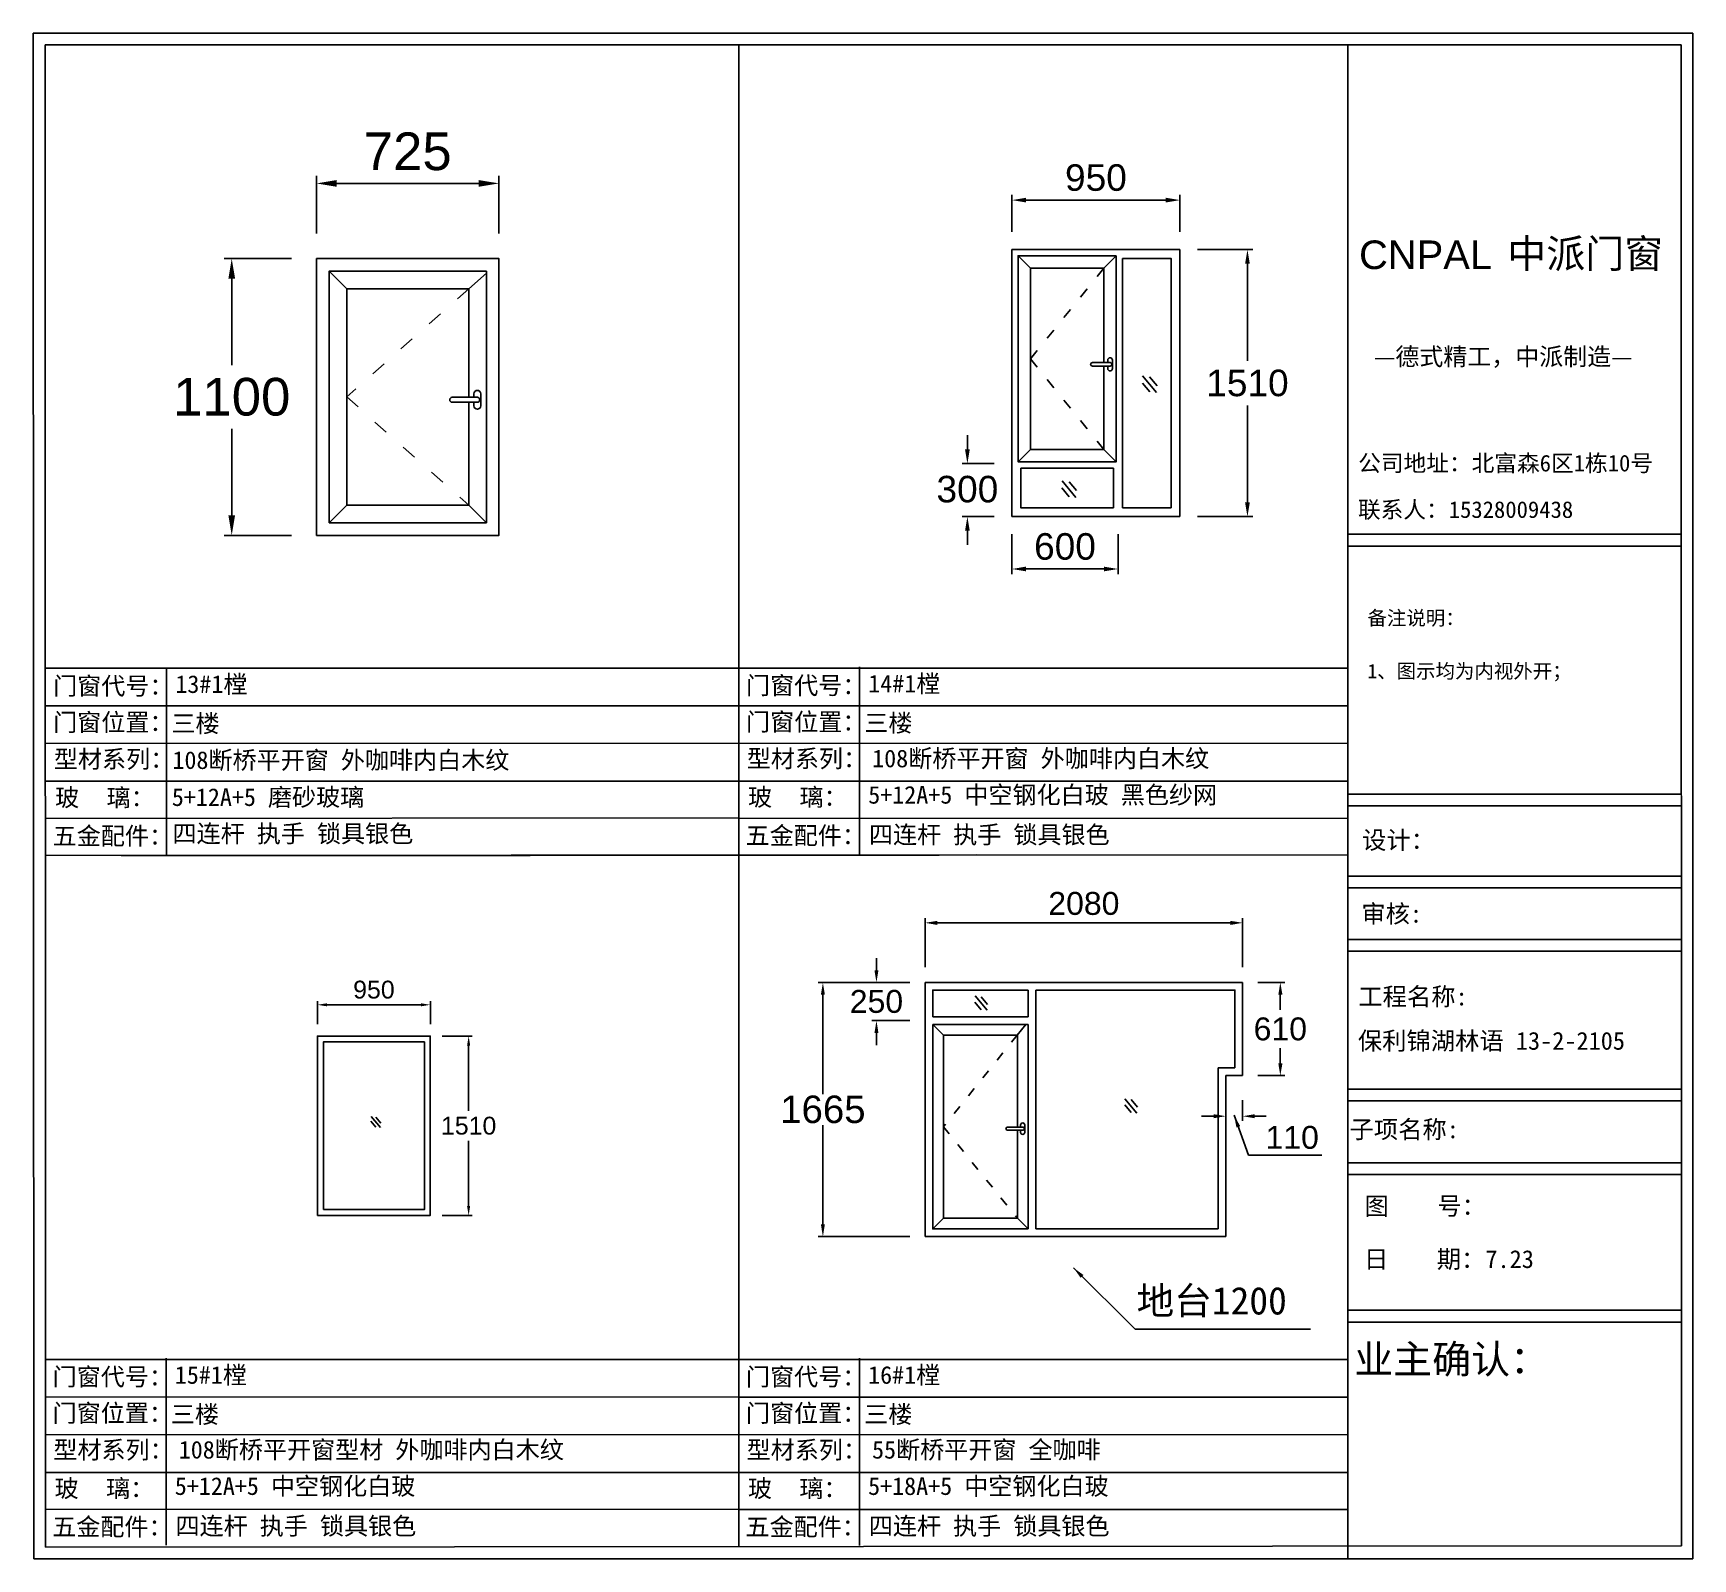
# Model space of a CAD drawing. Header units: inches. Extents: x -138455 to 599497, y -747149 to 13167.
# Drawn here: x 318153 to 332121, y -248856 to -236018 of the extents above; entities that cross this region are included whole.
import ezdxf

# ---------------------------------------------------------------- set-up
doc = ezdxf.new("R2010")
doc.units = ezdxf.units.IN
doc.header["$MEASUREMENT"] = 0
doc.header["$PDMODE"] = 35
doc.header["$PDSIZE"] = -3
doc.linetypes.add('ACAD_ISO03W100', pattern=[30, 12, -18])
doc.layers.add('0 @ 1', color=7, linetype='Continuous')
doc.styles.add('Annotative', font='arialbd.ttf')
doc.styles.add('MtXpl_', font='')
doc.styles.get("Standard").update_dxf_attribs({"font": 'arial.ttf'})
doc.styles.get('MtXpl_').set_extended_font_data('SimSun')
doc.dimstyles.get("Standard").update_dxf_attribs({"dimtxt": 80, "dimasz": 70, "dimexe": 40, "dimexo": 80, "dimgap": 0, "dimtad": 1, "dimtih": 1, "dimtoh": 1, "dimdec": 0, "dimzin": 0, "dimdsep": 46, "dimtxsty": 'Standard', "dimcen": 0.09, "dimadec": 0, "dimazin": 0, "dimtfac": 1, "dimtdec": 0, "dimtofl": 0, "dimtmove": 0, "dimatfit": 3, "dimfxl": 0, "dimtolj": 1, "dimtzin": 0, "dimarcsym": 0})

# ---------------------------------------------------------------- blocks, each defined once
blk = doc.blocks.new('*D1012')
at = {"color": 0, "lineweight": -2, "transparency": 16777216}
for p, q in [((320546, -244357), (320546, -244164)), ((320626, -244194), (321416, -244194)), ((321496, -244357), (321496, -244164))]:
    blk.add_line(p, q, dxfattribs=at)
at = {"color": 0, "transparency": 16777216}
for points in [[(320626, -244181), (320626, -244207), (320546, -244194)], [(321416, -244181), (321416, -244207), (321496, -244194)]]:
    blk.add_solid(points, dxfattribs=at)
at = {"layer": 'Defpoints', "color": 0, "transparency": 16777216}
for p in [(321496, -244194), (320546, -244457), (321496, -244457)]:
    blk.add_point(p, dxfattribs=at)
at = {"color": 0, "transparency": 16777216, "insert": (321021, -244067), "char_height": 150, "attachment_point": 5}
blk.add_mtext('\\A1;950', dxfattribs=at)
blk = doc.blocks.new('*D1013')
at = {"color": 0, "lineweight": -2, "transparency": 16777216}
for p, q in [((321596, -244457), (321848, -244457)), ((321818, -244537), (321818, -245085)), ((321818, -245887), (321818, -245338)), ((321596, -245967), (321848, -245967))]:
    blk.add_line(p, q, dxfattribs=at)
at = {"color": 0, "transparency": 16777216}
for points in [[(321805, -244537), (321831, -244537), (321818, -244457)], [(321805, -245887), (321831, -245887), (321818, -245967)]]:
    blk.add_solid(points, dxfattribs=at)
at = {"layer": 'Defpoints', "color": 0, "transparency": 16777216}
for p in [(321496, -244457), (321496, -245967), (321818, -245967)]:
    blk.add_point(p, dxfattribs=at)
at = {"color": 0, "transparency": 16777216, "insert": (321818, -245212), "char_height": 150, "attachment_point": 5}
blk.add_mtext('\\A1;1510', dxfattribs=at)
blk = doc.blocks.new('123as')
at = {"color": 0}
for p, q in [((90189, 51387), (90252, 51462)), ((90194, 51330), (90312, 51470)), ((90251, 51335), (90314, 51410))]:
    blk.add_line(p, q, dxfattribs=at)
blk = doc.blocks.new('*D1043')
at = {"color": 0, "lineweight": -2, "transparency": 16777216}
for p, q in [((325859, -237918), (325859, -237597)), ((325939, -237627), (327859, -237627)), ((327939, -237918), (327939, -237597))]:
    blk.add_line(p, q, dxfattribs=at)
at = {"color": 0, "transparency": 16777216}
for points in [[(325939, -237614), (325939, -237641), (325859, -237627)], [(327859, -237614), (327859, -237641), (327939, -237627)]]:
    blk.add_solid(points, dxfattribs=at)
at = {"layer": 'Defpoints', "color": 0, "transparency": 16777216}
for p in [(327939, -237627), (325859, -238018), (327939, -238018)]:
    blk.add_point(p, dxfattribs=at)
at = {"color": 0, "transparency": 16777216, "insert": (326899, -237501), "char_height": 150, "attachment_point": 5}
blk.add_mtext('\\A1;2080', dxfattribs=at)
blk = doc.blocks.new('*D1044')
at = {"color": 0, "lineweight": -2, "transparency": 16777216}
for p, q in [((325540, -237938), (325540, -237858)), ((325759, -238018), (325510, -238018)), ((325759, -238268), (325510, -238268)), ((325540, -238348), (325540, -238428))]:
    blk.add_line(p, q, dxfattribs=at)
at = {"color": 0, "transparency": 16777216}
for points in [[(325527, -237938), (325553, -237938), (325540, -238018)], [(325527, -238348), (325553, -238348), (325540, -238268)]]:
    blk.add_solid(points, dxfattribs=at)
at = {"layer": 'Defpoints', "color": 0, "transparency": 16777216}
for p in [(325540, -238018), (325859, -238018), (325859, -238268)]:
    blk.add_point(p, dxfattribs=at)
at = {"color": 0, "transparency": 16777216, "insert": (325540, -238143), "char_height": 150, "attachment_point": 5}
blk.add_mtext('\\A1;250', dxfattribs=at)
blk = doc.blocks.new('*D1009')
at = {"color": 0, "lineweight": -2, "transparency": 16777216}
for p, q in [((328039, -238018), (328216, -238018)), ((328186, -238098), (328186, -238196)), ((328186, -238548), (328186, -238449)), ((328039, -238628), (328216, -238628))]:
    blk.add_line(p, q, dxfattribs=at)
at = {"color": 0, "transparency": 16777216}
for points in [[(328173, -238098), (328200, -238098), (328186, -238018)], [(328173, -238548), (328200, -238548), (328186, -238628)]]:
    blk.add_solid(points, dxfattribs=at)
at = {"layer": 'Defpoints', "color": 0, "transparency": 16777216}
for p in [(327939, -238018), (327939, -238628), (328186, -238628)]:
    blk.add_point(p, dxfattribs=at)
at = {"color": 0, "transparency": 16777216, "insert": (328186, -238323), "char_height": 150, "attachment_point": 5}
blk.add_mtext('\\A1;610', dxfattribs=at)
blk = doc.blocks.new('dzcs')
blk.add_lwpolyline([(142182.2, -3327.8), (142182.2, -3341.8, 0.414214), (142195.7, -3355.3), (142195.7, -3355.3, 0.414214), (142209.2, -3341.8), (142209.2, -3293.8, 0.414214), (142195.7, -3280.3), (142195.7, -3280.3, 0.414214), (142182.2, -3293.8), (142182.2, -3307.8)], format="xyb")
blk.add_lwpolyline([(142095.7, -3327.8), (142195.7, -3327.8, 0.414214), (142205.7, -3317.8), (142205.7, -3317.8, 0.414214), (142195.7, -3307.8), (142095.7, -3307.8, 0.414214), (142085.7, -3317.8), (142085.7, -3317.8, 0.414214)], format="xyb", close=True)
blk = doc.blocks.new('*D1040')
at = {"color": 0, "lineweight": -2, "transparency": 16777216}
for p, q in [((325759, -238018), (325159, -238018)), ((325189, -238098), (325189, -238749)), ((325189, -239603), (325189, -238952)), ((325759, -239683), (325159, -239683))]:
    blk.add_line(p, q, dxfattribs=at)
at = {"color": 0, "transparency": 16777216}
for points in [[(325176, -238098), (325202, -238098), (325189, -238018)], [(325176, -239603), (325202, -239603), (325189, -239683)]]:
    blk.add_solid(points, dxfattribs=at)
at = {"layer": 'Defpoints', "color": 0, "transparency": 16777216}
for p in [(325859, -238018), (325189, -239683), (325859, -239683)]:
    blk.add_point(p, dxfattribs=at)
at = {"color": 0, "transparency": 16777216, "insert": (325189, -238850), "char_height": 180, "attachment_point": 5}
blk.add_mtext('\\A1;1665', dxfattribs=at)
blk = doc.blocks.new('*D1010')
at = {"color": 0, "lineweight": -2, "transparency": 16777216}
for p, q in [((320822.2, -238279.3), (320822.2, -238050.4)), ((320902.2, -238080.4), (321467.2, -238080.4)), ((321547.2, -238279.3), (321547.2, -238050.4))]:
    blk.add_line(p, q, dxfattribs=at)
at = {"color": 0, "transparency": 16777216}
for points in [[(320902.2, -238067.1), (320902.2, -238093.8), (320822.2, -238080.4)], [(321467.2, -238067.1), (321467.2, -238093.8), (321547.2, -238080.4)]]:
    blk.add_solid(points, dxfattribs=at)
at = {"layer": 'Defpoints', "color": 0, "transparency": 16777216}
for p in [(321547.2, -238080.4), (320822.2, -238379.3), (321547.2, -238379.3)]:
    blk.add_point(p, dxfattribs=at)
at = {"color": 0, "transparency": 16777216, "insert": (321184.7, -237953.8), "char_height": 150, "attachment_point": 5}
blk.add_mtext('\\A1;725', dxfattribs=at)
blk = doc.blocks.new('*D1011')
at = {"color": 0, "lineweight": -2, "transparency": 16777216}
for p, q in [((320722.2, -238379.3), (320455.1, -238379.3)), ((320485.1, -238459.3), (320485.1, -238802.7)), ((320485.1, -239399.3), (320485.1, -239055.9)), ((320722.2, -239479.3), (320455.1, -239479.3))]:
    blk.add_line(p, q, dxfattribs=at)
at = {"color": 0, "transparency": 16777216}
for points in [[(320471.8, -238459.3), (320498.5, -238459.3), (320485.1, -238379.3)], [(320471.8, -239399.3), (320498.5, -239399.3), (320485.1, -239479.3)]]:
    blk.add_solid(points, dxfattribs=at)
at = {"layer": 'Defpoints', "color": 0, "transparency": 16777216}
for p in [(320822.2, -238379.3), (320485.1, -239479.3), (320822.2, -239479.3)]:
    blk.add_point(p, dxfattribs=at)
at = {"color": 0, "transparency": 16777216, "insert": (320485.1, -238929.3), "char_height": 150, "attachment_point": 5}
blk.add_mtext('\\A1;1100', dxfattribs=at)
blk = doc.blocks.new('*D1014')
at = {"color": 0, "lineweight": -2, "transparency": 16777216}
for p, q in [((327699.7, -238063.5), (328011.7, -238063.5)), ((327981.7, -238143.5), (327981.7, -238691.9)), ((327981.7, -239493.5), (327981.7, -238945.1)), ((327699.7, -239573.5), (328011.7, -239573.5))]:
    blk.add_line(p, q, dxfattribs=at)
at = {"color": 0, "transparency": 16777216}
for points in [[(327968.3, -238143.5), (327995, -238143.5), (327981.7, -238063.5)], [(327968.3, -239493.5), (327995, -239493.5), (327981.7, -239573.5)]]:
    blk.add_solid(points, dxfattribs=at)
at = {"layer": 'Defpoints', "color": 0, "transparency": 16777216}
for p in [(327599.7, -238063.5), (327599.7, -239573.5), (327981.7, -239573.5)]:
    blk.add_point(p, dxfattribs=at)
at = {"color": 0, "transparency": 16777216, "insert": (327981.7, -238818.5), "char_height": 150, "attachment_point": 5}
blk.add_mtext('\\A1;1510', dxfattribs=at)
blk = doc.blocks.new('*D1015')
at = {"color": 0, "lineweight": -2, "transparency": 16777216}
for p, q in [((326649.7, -237963.5), (326649.7, -237753.5)), ((327599.7, -237963.5), (327599.7, -237753.5)), ((326729.7, -237783.5), (327519.7, -237783.5))]:
    blk.add_line(p, q, dxfattribs=at)
at = {"color": 0, "transparency": 16777216}
for points in [[(326729.7, -237770.1), (326729.7, -237796.8), (326649.7, -237783.5)], [(327519.7, -237770.1), (327519.7, -237796.8), (327599.7, -237783.5)]]:
    blk.add_solid(points, dxfattribs=at)
at = {"layer": 'Defpoints', "color": 0, "transparency": 16777216}
for p in [(327599.7, -237783.5), (326649.7, -238063.5), (327599.7, -238063.5)]:
    blk.add_point(p, dxfattribs=at)
at = {"color": 0, "transparency": 16777216, "insert": (327124.7, -237656.9), "char_height": 150, "attachment_point": 5}
blk.add_mtext('\\A1;950', dxfattribs=at)
blk = doc.blocks.new('*D1016')
at = {"color": 0, "lineweight": -2, "transparency": 16777216}
for p, q in [((326397.7, -239193.5), (326397.7, -239113.5)), ((326549.7, -239273.5), (326367.7, -239273.5)), ((326549.7, -239573.5), (326367.7, -239573.5)), ((326397.7, -239653.5), (326397.7, -239733.5))]:
    blk.add_line(p, q, dxfattribs=at)
at = {"color": 0, "transparency": 16777216}
for points in [[(326384.4, -239193.5), (326411, -239193.5), (326397.7, -239273.5)], [(326384.4, -239653.5), (326411, -239653.5), (326397.7, -239573.5)]]:
    blk.add_solid(points, dxfattribs=at)
at = {"layer": 'Defpoints', "color": 0, "transparency": 16777216}
for p in [(326649.7, -239273.5), (326397.7, -239573.5), (326649.7, -239573.5)]:
    blk.add_point(p, dxfattribs=at)
at = {"color": 0, "transparency": 16777216, "insert": (326397.7, -239418.9), "char_height": 150, "attachment_point": 5}
blk.add_mtext('\\A1;300', dxfattribs=at)
blk = doc.blocks.new('*D1017')
at = {"color": 0, "lineweight": -2, "transparency": 16777216}
for p, q in [((326649.7, -239673.5), (326649.7, -239899.6)), ((327249.7, -239673.5), (327249.7, -239899.6)), ((327169.7, -239869.6), (326729.7, -239869.6))]:
    blk.add_line(p, q, dxfattribs=at)
at = {"color": 0, "transparency": 16777216}
for points in [[(326729.7, -239856.2), (326729.7, -239882.9), (326649.7, -239869.6)], [(327169.7, -239856.2), (327169.7, -239882.9), (327249.7, -239869.6)]]:
    blk.add_solid(points, dxfattribs=at)
at = {"layer": 'Defpoints', "color": 0, "transparency": 16777216}
for p in [(326649.7, -239573.5), (327249.7, -239573.5), (326649.7, -239869.6)]:
    blk.add_point(p, dxfattribs=at)
at = {"color": 0, "transparency": 16777216, "insert": (326949.7, -239743), "char_height": 150, "attachment_point": 5}
blk.add_mtext('\\A1;600', dxfattribs=at)
blk = doc.blocks.new('1230934123')
for p, q in [((327938.8, -238017.9), (325858.8, -238017.9)), ((325858.8, -238017.9), (325858.8, -239682.9)), ((327938.8, -238627.9), (327938.8, -238017.9)), ((326533.8, -238067.9), (326533.8, -238242.9)), ((326583.8, -238067.9), (326583.8, -239632.9)), ((326533.8, -238242.9), (325908.8, -238242.9)), ((326533.8, -238292.9), (325908.8, -238292.9)), ((325978.8, -238362.9), (325908.8, -238292.9)), ((326462.6, -238362.9), (326519.1, -238292.9)), ((326533.8, -238292.9), (326533.8, -239632.9)), ((327778.8, -239632.9), (327778.8, -238577.9)), ((327888.8, -238577.9), (327778.8, -238577.9)), ((327828.8, -239682.9), (327828.8, -238627.9)), ((327938.8, -238627.9), (327828.8, -238627.9)), ((327828.8, -238782.3), (327828.8, -238924)), ((327938.8, -238789.2), (327938.8, -238924)), ((327748.8, -238894), (327668.8, -238894)), ((328018.8, -238894), (328094, -238894)), ((325978.8, -239562.9), (325908.8, -239632.9)), ((326463.8, -239562.9), (326533.8, -239632.9)), ((325858.8, -239682.9), (327828.8, -239682.9))]:
    blk.add_line(p, q)
for points in [[(326533.8, -238067.9), (325908.8, -238067.9), (325908.8, -238242.9)], [(327888.8, -238577.9), (327888.8, -238067.9), (326583.8, -238067.9)], [(325908.8, -238292.9), (325908.8, -239632.9), (326533.8, -239632.9)], [(326463.8, -238965.6), (326463.8, -238362.9), (325978.8, -238362.9), (325978.8, -239562.9), (326463.8, -239562.9), (326463.8, -238985.6)], [(326583.8, -239632.9), (327778.8, -239632.9)]]:
    blk.add_lwpolyline(points)
at = {"linetype": 'ACAD_ISO03W100', "ltscale": 5}
blk.add_lwpolyline([(326462.6, -238362.9), (325978.8, -238962.9), (326463.8, -239562.9)], dxfattribs=at)
for points in [[(327748.8, -238880.7), (327748.8, -238907.4), (327828.8, -238894)], [(328018.8, -238880.7), (328018.8, -238907.4), (327938.8, -238894)]]:
    blk.add_solid(points)
at = {"xscale": -0.6684526412304121, "yscale": 0.6684526412304121, "zscale": 0.6684526412304121}
for p in [(386555, -272511.6), (387537.3, -273184.9)]:
    blk.add_blockref('123as', p, dxfattribs=at)
blk.add_blockref('dzcs', (184302.6, -235657.9))
at = {"insert": (328263.8, -239033.7), "char_height": 150, "attachment_point": 5}
blk.add_mtext('\\A1;110', dxfattribs=at)
at = {"layer": '0 @ 1', "insert": (327244.3, -240012.3), "char_height": 180.693, "attachment_point": 1, "style": 'Annotative'}
blk.add_mtext_dynamic_manual_height_columns('{\\fSimSun|b1|i0|c134|p2;地台1200}', width=1173.909, gutter_width=903.5, heights=[0], dxfattribs=at)
dim = blk.add_linear_dim(base=(327938.8, -237627.2), p1=(325858.8, -238017.9), p2=(327938.8, -238017.9), dimstyle='Standard', override={"dimtxt": 150, "dimasz": 80, "dimexe": 30, "dimexo": 100, "dimgap": 50})
dim.commit()
dim.dimension.update_dxf_attribs({"geometry": '*D1043', "text_midpoint": (326898.8, -237500.6)})
dim = blk.add_linear_dim(base=(325540.1, -238017.9), p1=(325858.8, -238267.9), p2=(325858.8, -238017.9), angle=90, dimstyle='Standard', override={"dimtxt": 150, "dimasz": 80, "dimexe": 30, "dimexo": 100, "dimgap": 50})
dim.commit()
dim.dimension.update_dxf_attribs({"geometry": '*D1044', "text_midpoint": (325540.1, -238142.9), "dimtype": 160})
for base, p1, p2, override, picture, middle in [((325189.2, -239682.9), (325858.8, -238017.9), (325858.8, -239682.9), {"dimtxt": 180, "dimasz": 80, "dimexe": 30, "dimexo": 100, "dimgap": 10}, '*D1040', (325189.2, -238850.4)), ((328186.4, -238627.9), (327938.8, -238017.9), (327938.8, -238627.9), {"dimtxt": 150, "dimasz": 80, "dimexe": 30, "dimexo": 100, "dimgap": 50}, '*D1009', (328186.4, -238322.9))]:
    dim = blk.add_linear_dim(base=base, p1=p1, p2=p2, angle=90, dimstyle='Standard', override=override)
    dim.commit()
    dim.dimension.update_dxf_attribs({"geometry": picture, "text_midpoint": middle})
for points, override in [([(327883.7, -238888.2), (327977.7, -239149.4), (328457.9, -239149.4)], {"dimtxt": 160, "dimasz": 80, "dimexe": 30, "dimexo": 100, "dimgap": 10, "dimtad": 0}), ([(326831, -239887.4), (327234.2, -240290.1), (328383.3, -240290.1)], {"dimtxt": 150, "dimasz": 80, "dimexe": 30, "dimexo": 100, "dimgap": 50, "dimtad": 0})]:
    blk.add_leader(points, dimstyle='Standard', override=override)
blk = doc.blocks.new('000123123zzxc')
for p, q in [((320942.2, -238499.3), (320872.2, -238429.3)), ((321427.2, -238499.3), (321497.2, -238437.3)), ((320942.2, -239359.3), (320872.2, -239429.3)), ((321427.2, -239359.3), (321497.2, -239429.3))]:
    blk.add_line(p, q)
for points in [[(320822.2, -239479.3), (321547.2, -239479.3), (321547.2, -238379.3), (320822.2, -238379.3)], [(320872.2, -239429.3), (321497.2, -239429.3), (321497.2, -238429.3), (320872.2, -238429.3)]]:
    blk.add_lwpolyline(points, close=True)
blk.add_lwpolyline([(321427.2, -238930.5), (321427.2, -238499.3), (320942.2, -238499.3), (320942.2, -239359.3), (321427.2, -239359.3), (321427.2, -238950.5)])
at = {"linetype": 'ACAD_ISO03W100', "ltscale": 5}
blk.add_lwpolyline([(321427.2, -238499.3), (320942.2, -238929.3), (321427.2, -239359.3)], dxfattribs=at)
blk.add_blockref('dzcs', (179265.7, -235622.7))
dim = blk.add_linear_dim(base=(321547.2, -238080.4), p1=(320822.2, -238379.3), p2=(321547.2, -238379.3), dimstyle='Standard', override={"dimtxt": 150, "dimasz": 80, "dimexe": 30, "dimexo": 100, "dimgap": 50})
dim.commit()
dim.dimension.update_dxf_attribs({"geometry": '*D1010', "text_midpoint": (321184.7, -237953.8)})
dim = blk.add_linear_dim(base=(320485.1, -239479.3), p1=(320822.2, -238379.3), p2=(320822.2, -239479.3), angle=90, dimstyle='Standard', override={"dimtxt": 150, "dimasz": 80, "dimexe": 30, "dimexo": 100, "dimgap": 50})
dim.commit()
dim.dimension.update_dxf_attribs({"geometry": '*D1011', "text_midpoint": (320485.1, -238929.3)})
blk = doc.blocks.new('28888888888')
for p, q in [((327599.7, -238063.5), (326649.7, -238063.5)), ((326649.7, -238063.5), (326649.7, -239573.5)), ((326754.7, -238168.5), (326684.7, -238098.5)), ((327169.7, -238168.5), (327239.7, -238098.5)), ((327274.7, -239523.5), (327274.7, -238113.5)), ((327599.7, -239573.5), (327599.7, -238063.5)), ((326754.7, -239193.5), (326684.7, -239263.5)), ((327169.7, -239193.5), (327239.7, -239263.5)), ((326699.7, -239298.5), (327224.7, -239298.5)), ((327224.7, -239523.5), (327224.7, -239298.5)), ((326649.7, -239573.5), (327599.7, -239573.5))]:
    blk.add_line(p, q)
blk.add_lwpolyline([(327239.7, -238098.5), (326684.7, -238098.5), (326684.7, -239263.5), (327239.7, -239263.5)], close=True)
for points in [[(327274.7, -239523.5), (327549.7, -239523.5), (327549.7, -238113.5), (327274.7, -238113.5)], [(327169.7, -238702.4), (327169.7, -238168.5), (326754.7, -238168.5), (326754.7, -239193.5), (327169.7, -239193.5), (327169.7, -238722.4)], [(326699.7, -239298.5), (326699.7, -239523.5), (327224.7, -239523.5)]]:
    blk.add_lwpolyline(points)
at = {"linetype": 'ACAD_ISO03W100', "ltscale": 5}
blk.add_lwpolyline([(327169.7, -238168.5), (326754.7, -238681), (327169.7, -239193.5)], dxfattribs=at)
blk.add_blockref('dzcs', (185009, -235394.6))
at = {"xscale": -0.6684526412304121, "yscale": 0.6684526412304121, "zscale": 0.6684526412304121}
for p in [(387757.8, -273183), (387302.3, -273776.2)]:
    blk.add_blockref('123as', p, dxfattribs=at)
for base, p1, p2, picture, middle in [((327599.7, -237783.5), (326649.7, -238063.5), (327599.7, -238063.5), '*D1015', (327124.7, -237656.9)), ((326649.7, -239869.6), (327249.7, -239573.5), (326649.7, -239573.5), '*D1017', (326949.7, -239743))]:
    dim = blk.add_linear_dim(base=base, p1=p1, p2=p2, dimstyle='Standard', override={"dimtxt": 150, "dimasz": 80, "dimexe": 30, "dimexo": 100, "dimgap": 50})
    dim.commit()
    dim.dimension.update_dxf_attribs({"geometry": picture, "text_midpoint": middle})
dim = blk.add_linear_dim(base=(327981.7, -239573.5), p1=(327599.7, -238063.5), p2=(327599.7, -239573.5), angle=90, dimstyle='Standard', override={"dimtxt": 150, "dimasz": 80, "dimexe": 30, "dimexo": 100, "dimgap": 50})
dim.commit()
dim.dimension.update_dxf_attribs({"geometry": '*D1014', "text_midpoint": (327981.7, -238818.5)})
dim = blk.add_linear_dim(base=(326397.7, -239573.5), p1=(326649.7, -239273.5), p2=(326649.7, -239573.5), angle=90, dimstyle='Standard', override={"dimtxt": 150, "dimasz": 80, "dimexe": 30, "dimexo": 100, "dimgap": 50})
dim.commit()
dim.dimension.update_dxf_attribs({"geometry": '*D1016', "text_midpoint": (326397.7, -239418.9), "dimtype": 128})

msp = doc.modelspace()

# ---------------------------------------------------------------- linework, layer by layer
for p, q in [((332120.5, -236017.8), (318153.4, -236017.8)), ((318157.7, -248856), (318153.4, -236017.8)), ((332120.5, -248856), (332120.5, -236017.8)), ((318253.5, -236116.5), (324093.1, -236116.5)), ((318257.6, -248758.4), (318253.5, -236116.5)), ((324088.8, -236116.5), (332021.9, -236116.5)), ((324093, -242939.4), (324093.1, -236116.5)), ((329217.6, -236116.5), (329217.6, -248856)), ((332021.9, -236116.5), (332026.6, -248748)), ((329218, -240233.9), (332024.2, -240233.9)), ((329218, -240333.9), (332024.2, -240333.9)), ((318252.4, -241362.4), (324093, -241362.4)), ((319275.8, -241354.7), (319276.3, -242929.3)), ((324087.7, -241362.4), (329217.6, -241362.4)), ((325107.3, -241350.8), (325107.7, -242925.4)), ((318252.6, -241678.5), (324093, -241676.8)), ((324087.9, -241678.5), (329217.6, -241677.2)), ((318252.8, -241994.8), (324093, -241993)), ((324088.1, -241994.8), (329217.6, -241993.4)), ((318253, -242311.2), (324093, -242311.2)), ((324088.3, -242311.2), (329217.6, -242311.2)), ((329218, -242420.1), (332022.3, -242420.1)), ((329218, -242520.1), (332022.3, -242520.1)), ((318253.2, -242625), (324093, -242621.9)), ((324088.5, -242625), (329217.6, -242622.5)), ((318255.7, -242937.1), (326092.3, -242930.8)), ((318896.2, -242940.4), (329217.6, -242932.9)), ((324092.9, -248756.6), (324093, -242939.4)), ((329221, -243110.8), (332025.3, -243110.8)), ((329221, -243210.8), (332025.3, -243210.8)), ((329217.8, -243643.3), (332022.1, -243643.3)), ((329217.8, -243743.3), (332022.1, -243743.3)), ((329217.9, -244903.2), (332022.3, -244903.2)), ((329217.9, -245003.2), (332022.3, -245003.2)), ((329221.6, -245523.2), (332025.9, -245523.2)), ((329221.6, -245623.2), (332025.9, -245623.2)), ((329221.6, -246763.7), (332025.9, -246763.7)), ((329221.6, -246863.7), (332025.9, -246863.7)), ((318252.3, -247179.6), (324092.9, -247179.6)), ((319271.4, -247167.9), (319271.8, -248742.6)), ((324091.9, -247179.8), (329217.6, -247179.8)), ((325106.2, -247168.1), (325106.7, -248742.8)), ((318252.5, -247495.7), (324092.9, -247494)), ((324092.1, -247495.9), (329217.6, -247494.5)), ((318252.7, -247812), (324092.9, -247810.2)), ((324092.3, -247812.2), (329217.6, -247810.8)), ((318252.9, -248128.4), (324092.9, -248128.4)), ((324092.5, -248128.6), (329217.6, -248128.6)), ((318253.1, -248442.2), (324092.9, -248439)), ((324092.7, -248442.4), (329217.6, -248439.9)), ((318257.6, -248758.4), (332026.6, -248748)), ((332120.5, -248856), (318157.7, -248856))]:
    msp.add_line(p, q)
for points in [[(320545.5, -245966.7), (321495.5, -245966.7), (321495.5, -244456.7), (320545.5, -244456.7)], [(320595.5, -245916.7), (321445.5, -245916.7), (321445.5, -244506.7), (320595.5, -244506.7)]]:
    msp.add_lwpolyline(points, close=True)

# ---------------------------------------------------------------- block references
for name, p, xscale, yscale, zscale in [('000123123zzxc', (-358707, 266782.2), 2.117200766486405, 2.117200766486405, 2.117200766486405), ('28888888888', (-159668.8, 116402.7), 1.488013747774609, 1.488013747774609, 1.488013747774609), ('1230934123', (-92905.2, 61727.3), 1.284497733696458, 1.284497733696458, 1.284497733696458), ('123as', (381366.5, -279538.8), -0.6684526412304121, 0.6684526412304121, 0.6684526412304121)]:
    msp.add_blockref(name, p, dxfattribs=dict(xscale=xscale, yscale=yscale, zscale=zscale))

# ---------------------------------------------------------------- texts
at = {"style": 'MtXpl_'}
for s, height, p in [('中派门窗', 240.39, (330559.7, -237992.7)), ('—德式精工，中派制造—', 147.93, (329437.3, -238812.9)), ('公司地址：北富森6区1栋10号', 140, (329304.2, -239705.6)), ('联系人：15328009438', 140, (329302.4, -240096.6)), ('备注说明：', 120, (329382.5, -240998.8)), ('1、图示均为内视外开；', 120, (329382.5, -241446)), ('设计：', 150, (329337.2, -242882.9)), ('审核:', 150, (329330.9, -243502.6)), ('工程名称:', 150, (329305.3, -244199.6)), ('保利锦湖林语 13-2-2105', 150, (329301.7, -244572.1)), ('子项名称:', 150, (329231.7, -245317.1)), ('图    号：', 150, (329357.7, -245962.1)), ('日    期：7.23', 150, (329352.9, -246408.9)), ('业主确认：', 240.39, (329270.7, -247296.8))]:
    msp.add_text(s, height=height, dxfattribs=at).set_placement(p)
msp.add_text('CNPAL', height=240.39).set_placement((329311.6, -238002.6))
at = {"layer": '0 @ 1', "style": 'Annotative'}
for s, p in [('门窗代号：', (318321.2, -241584.9)), ('门窗代号：', (324152.6, -241581)), ('门窗位置：', (318321.2, -241891)), ('门窗位置：', (324152.6, -241887)), ('型材系列：', (318327.4, -242200.1)), ('型材系列：', (324158.9, -242196.2)), ('玻    璃：', (318337.8, -242524.3)), ('玻    璃：', (324169.3, -242520.4)), ('五金配件：', (318317.5, -242847.3)), ('五金配件：', (324149, -242843.4)), ('门窗代号：', (318316.7, -247398.2)), ('门窗代号：', (324151.5, -247398.4)), ('门窗位置：', (318316.7, -247704.2)), ('门窗位置：', (324151.5, -247704.4)), ('型材系列：', (318323, -248013.4)), ('型材系列：', (324157.8, -248013.6)), ('玻    璃：', (318333.4, -248337.6)), ('玻    璃：', (324168.2, -248337.8)), ('五金配件：', (318313.1, -248660.6)), ('五金配件：', (324147.9, -248660.8))]:
    msp.add_text(s, height=148.56, dxfattribs=at).set_placement(p)
at = {"layer": '0 @ 1', "char_height": 148.556, "attachment_point": 1, "style": 'Annotative'}
for s, width, insert in [('{\\fSimSun|b1|i0|c134|p2;13#1樘}', 4396.385, (319349.8, -241421.2)), ('{\\fSimSun|b1|i0|c134|p2;14#1樘}', 4396.385, (325181.3, -241417.3)), ('{\\fSimSun|b1|i0|c134|p2;三楼 }', 4396.385, (319316.6, -241752.2)), ('{\\fSimSun|b1|i0|c134|p2;三楼}', 4396.385, (325148.1, -241748.3)), ('{\\fSimSun|b1|i0|c134|p2;108断桥平开窗 外咖啡内白木纹}', 6329.508, (319325.2, -242060.6)), ('{\\fSimSun|b1|i0|c134|p2;108断桥平开窗 外咖啡内白木纹}', 6329.508, (325214.3, -242046.8)), ('{\\fSimSun|b1|i0|c134|p2;5+12A+5 磨砂玻璃 }', 5972.399, (319320.5, -242372.2)), ('{\\fSimSun|b1|i0|c134|p2;5+12A+5 中空钢化白玻 黑色纱网}', 5972.399, (325181.2, -242352.7)), ('{\\fSimSun|b1|i0|c134|p2;四连杆 执手 锁具银色}', 5156.596, (319326.2, -242679.1)), ('{\\fSimSun|b1|i0|c134|p2;四连杆 执手 锁具银色}', 5156.596, (325186.9, -242687.9)), ('{\\fSimSun|b1|i0|c134|p2;15#1樘}', 4396.385, (319345.4, -247234.5)), ('{\\fSimSun|b1|i0|c134|p2;16#1樘}', 4396.385, (325180.2, -247234.7)), ('{\\fSimSun|b1|i0|c134|p2;三楼}', 4396.385, (319312.2, -247565.4)), ('{\\fSimSun|b1|i0|c134|p2;三楼}', 4396.385, (325147, -247565.6)), ('{\\fSimSun|b1|i0|c134|p2;108断桥平开窗型材 外咖啡内白木纹}', 6329.508, (319378.4, -247863.9)), ('{\\fSimSun|b1|i0|c134|p2;55断桥平开窗 全咖啡}', 6329.508, (325213.2, -247864.1)), ('{\\fSimSun|b1|i0|c134|p2;5+12A+5 中空钢化白玻 }', 5972.399, (319345.3, -248169.8)), ('{\\fSimSun|b1|i0|c134|p2;5+18A+5 中空钢化白玻 }', 5972.399, (325180.1, -248170)), ('{\\fSimSun|b1|i0|c134|p2;四连杆 执手 锁具银色}', 5156.596, (319351, -248505.1)), ('{\\fSimSun|b1|i0|c134|p2;四连杆 执手 锁具银色}', 5156.596, (325185.9, -248505.3))]:
    msp.add_mtext_dynamic_manual_height_columns(s, width=width, gutter_width=903.5, heights=[0], dxfattribs=dict(at, insert=insert))

# ---------------------------------------------------------------- dimensions: what is measured, and where the dimension line sits
dim = msp.add_linear_dim(base=(321495.5, -244194), p1=(320545.5, -244456.7), p2=(321495.5, -244456.7), dimstyle='Standard', override={"dimtxt": 150, "dimasz": 80, "dimexe": 30, "dimexo": 100, "dimgap": 50})
dim.commit()
dim.dimension.update_dxf_attribs({"geometry": '*D1012', "text_midpoint": (321020.5, -244067.4)})
dim = msp.add_linear_dim(base=(321817.9, -245966.7), p1=(321495.5, -244456.7), p2=(321495.5, -245966.7), angle=90, dimstyle='Standard', override={"dimtxt": 150, "dimasz": 80, "dimexe": 30, "dimexo": 100, "dimgap": 50})
dim.commit()
dim.dimension.update_dxf_attribs({"geometry": '*D1013', "text_midpoint": (321817.9, -245211.7)})

doc.saveas('drawing.dxf')
